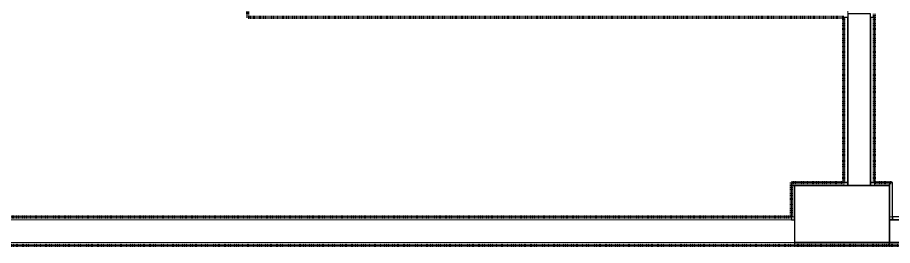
# Model space of a CAD drawing. Header units: millimetres. Extents: x -5300 to 98858, y -5196 to 93886.
# Drawn here: x 50171 to 54765, y 46335 to 47530 of the extents above; entities that cross this region are included whole.
import ezdxf

# ---------------------------------------------------------------- set-up
doc = ezdxf.new("R2010")
doc.units = ezdxf.units.MM
doc.linetypes.add('Штрих', pattern=[6.35, 3.175, -3.175])
doc.linetypes.add('Штрих_2_', pattern=[6.35, 3.175, -3.175])
for name, color, linetype, lineweight, true_color in [('_Разделитель помещений_', 4, 'Штрих', 70, 0x00ffff), ('Колонны', 7, 'Continuous', 18, 0x7f7f7f), ('Стены', 7, 'Continuous', 18, 0x7f7f7f), ('Стены разрез', 7, 'Continuous', 50, 0x7f7f7f)]:
    doc.layers.add(name, color=color, linetype=linetype, lineweight=lineweight, true_color=true_color)

# ---------------------------------------------------------------- blocks, each defined once
blk = doc.blocks.new('СТВ_Перегородка_Кирпич 81954 - СТВ_Перегородка_Кирпич 2-242724-Подвал')
at = {"layer": 'Стены', "color": 254, "true_color": 0xd4d4d4}
blk.add_line((54750, 46350), (57650, 46350), dxfattribs=at)
blk = doc.blocks.new('СТВ_Перегородка_Кирпич 81954 - СТВ_Перегородка_Кирпич 81954-242721-Подвал')
at = {"layer": 'Стены', "color": 254, "true_color": 0xd4d4d4}
for p, q in [((54750, 46485), (54750, 46485)), ((54750, 46485), (54765, 46485)), ((54750, 46470), (54750, 46485)), ((54750, 46470), (54750, 46470)), ((54765, 46470), (54750, 46470)), ((54750, 46470), (54750, 46470)), ((54765, 46485), (54765, 46485)), ((54765, 46470), (54765, 46485)), ((54765, 46470), (54765, 46470)), ((55510, 46485), (55510, 46485)), ((55510, 46485), (57010, 46485)), ((55510, 46470), (55510, 46485)), ((55510, 46470), (55510, 46470)), ((55510, 46470), (57010, 46470)), ((55510, 46350), (55510, 46470)), ((57010, 46470), (55510, 46470)), ((55510, 46470), (55510, 46470)), ((57010, 46485), (57010, 46485)), ((57010, 46470), (57010, 46485)), ((57010, 46470), (57010, 46470)), ((57010, 46350), (57010, 46470)), ((57010, 46470), (57010, 46470)), ((57635, 46485), (57635, 46485)), ((57635, 46485), (57650, 46485)), ((57635, 46470), (57635, 46485)), ((57650, 46470), (57635, 46470)), ((57635, 46470), (57635, 46470)), ((57650, 46485), (57650, 46485)), ((57650, 46470), (57650, 46485)), ((57650, 46470), (57650, 46470)), ((57650, 46470), (57650, 46470)), ((54750, 46350), (54750, 46350)), ((54750, 46350), (54750, 46350)), ((54750, 46335), (54750, 46335)), ((55510, 46350), (55510, 46350)), ((55510, 46350), (57010, 46350)), ((55510, 46335), (55510, 46350)), ((57010, 46350), (55510, 46350)), ((55510, 46350), (55510, 46350)), ((57010, 46335), (55510, 46335)), ((55510, 46335), (55510, 46335)), ((57010, 46350), (57010, 46350)), ((57010, 46335), (57010, 46350)), ((57010, 46350), (57010, 46350)), ((57010, 46335), (57010, 46335)), ((57650, 46350), (57650, 46350)), ((57650, 46350), (57650, 46350)), ((57650, 46335), (57650, 46335))]:
    blk.add_line(p, q, dxfattribs=at)
at = {"layer": 'Стены разрез', "color": 254, "lineweight": 25, "true_color": 0xd4d4d4}
for p, q in [((57650, 46470), (54750, 46470)), ((54750, 46470), (54750, 46350)), ((57635, 46485), (54765, 46485)), ((54765, 46485), (54765, 46470)), ((54765, 46470), (57635, 46470)), ((57635, 46470), (57635, 46485)), ((57650, 46350), (57650, 46470)), ((57650, 46350), (54750, 46350)), ((54750, 46350), (54750, 46335)), ((54750, 46350), (57650, 46350)), ((54750, 46335), (57650, 46335)), ((57650, 46335), (57650, 46350))]:
    blk.add_line(p, q, dxfattribs=at)
blk.add_blockref('СТВ_Перегородка_Кирпич 81954 - СТВ_Перегородка_Кирпич 2-242724-Подвал', (0, 0))
blk = doc.blocks.new('СТ_ВОКОЛ-006 93272 - СТ_ВОКОЛ-006 2-242960-Подвал')
at = {"layer": 'Стены', "color": 254, "true_color": 0xd4d4d4}
blk.add_line((54250, 46350), (54750, 46350), dxfattribs=at)
blk = doc.blocks.new('СТ_ВОКОЛ-006 93272 - СТ_ВОКОЛ-006 93272-242957-Подвал')
at = {"layer": 'Стены', "color": 254, "true_color": 0xd4d4d4}
for p, q in [((54250, 46350), (54250, 46350)), ((54250, 46335), (54250, 46335)), ((54750, 46350), (54750, 46350)), ((54750, 46335), (54750, 46335))]:
    blk.add_line(p, q, dxfattribs=at)
at = {"layer": 'Стены разрез', "color": 254, "lineweight": 25, "true_color": 0xd4d4d4}
for p, q in [((54250, 46350), (54250, 46335)), ((54750, 46350), (54250, 46350)), ((54250, 46335), (54750, 46335)), ((54750, 46335), (54750, 46350))]:
    blk.add_line(p, q, dxfattribs=at)
blk.add_blockref('СТ_ВОКОЛ-006 93272 - СТ_ВОКОЛ-006 2-242960-Подвал', (0, 0))
blk = doc.blocks.new('СТ_ВОКОЛ-007 93385 - СТ_ВОКОЛ-007 2-242976-Подвал')
at = {"layer": 'Стены', "color": 254, "true_color": 0xd4d4d4}
blk.add_line((54750, 46350), (54750, 46650), dxfattribs=at)
blk = doc.blocks.new('СТ_ВОКОЛ-007 93385 - СТ_ВОКОЛ-007 93385-242973-Подвал')
at = {"layer": 'Стены', "color": 254, "true_color": 0xd4d4d4}
for p, q in [((54750, 46665), (54750, 46665)), ((54765, 46665), (54765, 46665)), ((54750, 46470), (54750, 46470)), ((54765, 46470), (54765, 46470))]:
    blk.add_line(p, q, dxfattribs=at)
at = {"layer": 'Стены разрез', "color": 254, "lineweight": 25, "true_color": 0xd4d4d4}
for p, q in [((54765, 46665), (54750, 46665)), ((54750, 46665), (54750, 46470)), ((54765, 46470), (54765, 46665)), ((54750, 46470), (54765, 46470))]:
    blk.add_line(p, q, dxfattribs=at)
blk.add_blockref('СТ_ВОКОЛ-007 93385 - СТ_ВОКОЛ-007 2-242976-Подвал', (0, 0))
blk = doc.blocks.new('СТ_ВОКОЛ-008 93553 - СТ_ВОКОЛ-008 2-242992-Подвал')
at = {"layer": 'Стены', "color": 254, "true_color": 0xd4d4d4}
blk.add_line((54750, 46650), (54250, 46650), dxfattribs=at)
blk = doc.blocks.new('СТ_ВОКОЛ-008 93553 - СТ_ВОКОЛ-008 93553-242989-Подвал')
at = {"layer": 'Стены', "color": 254, "true_color": 0xd4d4d4}
for p, q in [((54235, 46665), (54235, 46665)), ((54235, 46650), (54235, 46650)), ((54530, 46665), (54530, 46665)), ((54530, 46650), (54530, 46650)), ((54650, 46665), (54650, 46665)), ((54650, 46650), (54650, 46650)), ((54750, 46665), (54750, 46665)), ((54750, 46650), (54750, 46650))]:
    blk.add_line(p, q, dxfattribs=at)
at = {"layer": 'Стены разрез', "color": 254, "lineweight": 25, "true_color": 0xd4d4d4}
for p, q in [((54235, 46665), (54235, 46650)), ((54530, 46665), (54235, 46665)), ((54235, 46650), (54530, 46650)), ((54530, 46650), (54530, 46665)), ((54650, 46665), (54650, 46650)), ((54750, 46665), (54650, 46665)), ((54650, 46650), (54750, 46650)), ((54750, 46650), (54750, 46665))]:
    blk.add_line(p, q, dxfattribs=at)
blk.add_blockref('СТ_ВОКОЛ-008 93553 - СТ_ВОКОЛ-008 2-242992-Подвал', (0, 0))
blk = doc.blocks.new('СТ_ВОКОЛ-009 93666 - СТ_ВОКОЛ-009 2-243015-Подвал')
at = {"layer": 'Стены', "color": 254, "true_color": 0xd4d4d4}
blk.add_line((54250, 46650), (54250, 46350), dxfattribs=at)
blk = doc.blocks.new('СТ_ВОКОЛ-009 93666 - СТ_ВОКОЛ-009 93666-243012-Подвал')
at = {"layer": 'Стены', "color": 254, "true_color": 0xd4d4d4}
for p, q in [((54235, 46650), (54235, 46650)), ((54250, 46650), (54250, 46650)), ((54235, 46470), (54235, 46470)), ((54250, 46470), (54250, 46470))]:
    blk.add_line(p, q, dxfattribs=at)
at = {"layer": 'Стены разрез', "color": 254, "lineweight": 25, "true_color": 0xd4d4d4}
for p, q in [((54250, 46650), (54235, 46650)), ((54235, 46650), (54235, 46470)), ((54250, 46470), (54250, 46650)), ((54235, 46470), (54250, 46470))]:
    blk.add_line(p, q, dxfattribs=at)
blk.add_blockref('СТ_ВОКОЛ-009 93666 - СТ_ВОКОЛ-009 2-243015-Подвал', (0, 0))
blk = doc.blocks.new('СТВ_Перегородка_Кирпич 194903 - СТВ_Перегородка_Кирпич 2-248026-Подвал')
at = {"layer": 'Стены', "color": 254, "true_color": 0xd4d4d4}
blk.add_line((54530, 46650), (54530, 47650), dxfattribs=at)
blk = doc.blocks.new('СТВ_Перегородка_Кирпич 194903 - СТВ_Перегородка_Кирпич 194903-248023-Подвал')
at = {"layer": 'Стены', "color": 254, "true_color": 0xd4d4d4}
for p, q in [((54530, 47550), (54530, 47550)), ((54650, 47550), (54650, 47550)), ((54510, 47530), (54510, 47530)), ((54530, 47530), (54530, 47530)), ((54650, 47530), (54650, 47530)), ((54670, 47530), (54670, 47530)), ((54510, 46665), (54530, 46665)), ((54510, 46650), (54510, 46665)), ((54510, 46665), (54510, 46665)), ((54510, 46650), (54530, 46650)), ((54510, 46650), (54510, 46650)), ((54530, 46665), (54530, 46665)), ((54530, 46665), (54530, 46650)), ((54530, 46650), (54530, 46650)), ((54530, 46650), (54530, 46650)), ((54650, 46665), (54670, 46665)), ((54650, 46650), (54650, 46665)), ((54650, 46665), (54650, 46665)), ((54650, 46650), (54670, 46650)), ((54650, 46650), (54650, 46650)), ((54650, 46650), (54650, 46650)), ((54670, 46665), (54670, 46665)), ((54670, 46665), (54670, 46650)), ((54670, 46650), (54670, 46650))]:
    blk.add_line(p, q, dxfattribs=at)
at = {"layer": 'Стены разрез', "color": 254, "lineweight": 25, "true_color": 0xd4d4d4}
for p, q in [((54650, 47550), (54530, 47550)), ((54530, 47550), (54530, 46650)), ((54650, 46650), (54650, 47550)), ((54530, 47530), (54510, 47530)), ((54510, 47530), (54510, 46665)), ((54530, 46665), (54530, 47530)), ((54670, 47530), (54650, 47530)), ((54650, 47530), (54650, 46665)), ((54670, 46665), (54670, 47530)), ((54510, 46665), (54530, 46665)), ((54530, 46650), (54650, 46650)), ((54650, 46665), (54670, 46665))]:
    blk.add_line(p, q, dxfattribs=at)
blk.add_blockref('СТВ_Перегородка_Кирпич 194903 - СТВ_Перегородка_Кирпич 2-248026-Подвал', (0, 0))
blk = doc.blocks.new('СТВ_Перегородка_Кирпич 237965 - СТВ_Перегородка_Кирпич 2-249393-Подвал')
at = {"layer": 'Стены', "color": 254, "true_color": 0xd4d4d4}
blk.add_line((48750, 46350), (54250, 46350), dxfattribs=at)
blk = doc.blocks.new('СТВ_Перегородка_Кирпич 237965 - СТВ_Перегородка_Кирпич-249386-Подвал')
at = {"layer": 'Стены', "color": 254, "true_color": 0xd4d4d4}
for p, q in [((54250, 46485), (48750, 46485)), ((48750, 46485), (48750, 46485)), ((48750, 46485), (48765, 46485)), ((48750, 46470), (48750, 46485)), ((48750, 46485), (54250, 46485)), ((48750, 46470), (48750, 46485)), ((48750, 46485), (48750, 46485)), ((48750, 46485), (48750, 46470)), ((48765, 46485), (48750, 46485)), ((48750, 46485), (48750, 46470)), ((54250, 46470), (48750, 46470)), ((48750, 46470), (48750, 46470)), ((48750, 46470), (48765, 46470)), ((54250, 46470), (48750, 46470)), ((48750, 46470), (48750, 46470)), ((48750, 46470), (48765, 46470)), ((48750, 46350), (48750, 46470)), ((48750, 46470), (54250, 46470)), ((48750, 46470), (48750, 46350)), ((48750, 46470), (48750, 46470)), ((48750, 46470), (48750, 46350)), ((54250, 46470), (48750, 46470)), ((48750, 46470), (48750, 46470)), ((54250, 46470), (48750, 46470)), ((48765, 46485), (48765, 46485)), ((54235, 46485), (48765, 46485)), ((48765, 46470), (48765, 46485)), ((48765, 46485), (48765, 46470)), ((48765, 46485), (48765, 46485)), ((48765, 46485), (48765, 46470)), ((48765, 46470), (48765, 46470)), ((48765, 46470), (48765, 46470)), ((54235, 46470), (48765, 46470)), ((54235, 46485), (54235, 46485)), ((54235, 46485), (54250, 46485)), ((54235, 46470), (54235, 46485)), ((54235, 46485), (54235, 46485)), ((54235, 46470), (54235, 46485)), ((54250, 46485), (54235, 46485)), ((54235, 46485), (54235, 46470)), ((54235, 46470), (54235, 46470)), ((54235, 46470), (54250, 46470)), ((54235, 46470), (54235, 46470)), ((54235, 46470), (54250, 46470)), ((54250, 46485), (54250, 46485)), ((54250, 46470), (54250, 46485)), ((54250, 46485), (54250, 46485)), ((54250, 46485), (54250, 46470)), ((54250, 46470), (54250, 46485)), ((54250, 46485), (54250, 46470)), ((54250, 46470), (54250, 46470)), ((54250, 46470), (54250, 46470)), ((54250, 46470), (54250, 46350)), ((54250, 46470), (54250, 46470)), ((54250, 46350), (54250, 46470)), ((54250, 46470), (54250, 46470)), ((54250, 46350), (54250, 46470)), ((54250, 46350), (48750, 46350)), ((48750, 46350), (48750, 46350)), ((48750, 46350), (54250, 46350)), ((48750, 46350), (54250, 46350)), ((48750, 46350), (48750, 46350)), ((48750, 46335), (48750, 46350)), ((48750, 46350), (54250, 46350)), ((48750, 46350), (48750, 46350)), ((48750, 46350), (48750, 46335)), ((48750, 46350), (48750, 46335)), ((48750, 46350), (48750, 46350)), ((54250, 46350), (48750, 46350)), ((54250, 46350), (48750, 46350)), ((54250, 46335), (48750, 46335)), ((48750, 46335), (48750, 46335)), ((48750, 46335), (48750, 46335)), ((48750, 46335), (54250, 46335)), ((48750, 46335), (54250, 46335)), ((54250, 46350), (54250, 46350)), ((54250, 46350), (54250, 46350)), ((54250, 46350), (54250, 46335)), ((54250, 46350), (54250, 46350)), ((54250, 46335), (54250, 46350)), ((54250, 46350), (54250, 46350)), ((54250, 46335), (54250, 46350)), ((54250, 46335), (54250, 46335)), ((54250, 46335), (54250, 46335))]:
    blk.add_line(p, q, dxfattribs=at)
blk = doc.blocks.new('СТВ_Перегородка_Кирпич 237965 - СТВ_Перегородка_Кирпич 237965-249390-Подвал')
for name in ['СТВ_Перегородка_Кирпич 237965 - СТВ_Перегородка_Кирпич-249386-Подвал', 'СТВ_Перегородка_Кирпич 237965 - СТВ_Перегородка_Кирпич 2-249393-Подвал']:
    blk.add_blockref(name, (0, 0))
blk = doc.blocks.new('КОЛ-004 500х300 500 x 300 93151 - КОЛ-004 500х300 500 x 300 93151-384908-Подвал')
at = {"layer": 'Колонны', "color": 254, "lineweight": 25, "true_color": 0xd4d4d4}
for p, q in [((250, 150), (-250, 150)), ((-250, 150), (-250, -150)), ((250, -150), (250, 150)), ((-250, -150), (250, -150))]:
    blk.add_line(p, q, dxfattribs=at)
at = {"layer": 'Колонны', "color": 254, "true_color": 0xd4d4d4}
for p, q in [((-250, 150), (-250, 150)), ((250, 150), (250, 150)), ((-250, -150), (-250, -150)), ((250, -150), (250, -150))]:
    blk.add_line(p, q, dxfattribs=at)

msp = doc.modelspace()

# ---------------------------------------------------------------- linework, layer by layer
at = {"layer": '_Разделитель помещений_', "color": 131, "linetype": 'Штрих_2_', "true_color": 0xaaffff}
for p, q in [((51380, 47530), (51380, 52330)), ((54670, 46665), (54670, 47550)), ((54510, 47530), (51380, 47530)), ((54510, 46665), (54510, 47530)), ((54235, 46485), (54235, 46665)), ((54235, 46665), (54510, 46665)), ((54670, 46665), (54765, 46665)), ((48765, 46485), (54235, 46485)), ((54250, 46335), (45250, 46335)), ((54750, 46335), (54250, 46335)), ((57650, 46335), (54750, 46335))]:
    msp.add_line(p, q, dxfattribs=at)

# ---------------------------------------------------------------- block references
at = {"layer": 'Колонны', "color": 254, "true_color": 0xd4d4d4}
msp.add_blockref('КОЛ-004 500х300 500 x 300 93151 - КОЛ-004 500х300 500 x 300 93151-384908-Подвал', (54500, 46500), dxfattribs=at)
at = {"layer": 'Стены', "color": 254, "true_color": 0xd4d4d4}
for name in ['СТВ_Перегородка_Кирпич 194903 - СТВ_Перегородка_Кирпич 194903-248023-Подвал', 'СТ_ВОКОЛ-008 93553 - СТ_ВОКОЛ-008 93553-242989-Подвал', 'СТ_ВОКОЛ-009 93666 - СТ_ВОКОЛ-009 93666-243012-Подвал', 'СТ_ВОКОЛ-007 93385 - СТ_ВОКОЛ-007 93385-242973-Подвал', 'СТВ_Перегородка_Кирпич 237965 - СТВ_Перегородка_Кирпич 237965-249390-Подвал', 'СТВ_Перегородка_Кирпич 81954 - СТВ_Перегородка_Кирпич 81954-242721-Подвал', 'СТ_ВОКОЛ-006 93272 - СТ_ВОКОЛ-006 93272-242957-Подвал']:
    msp.add_blockref(name, (0, 0), dxfattribs=at)

doc.saveas('drawing.dxf')
